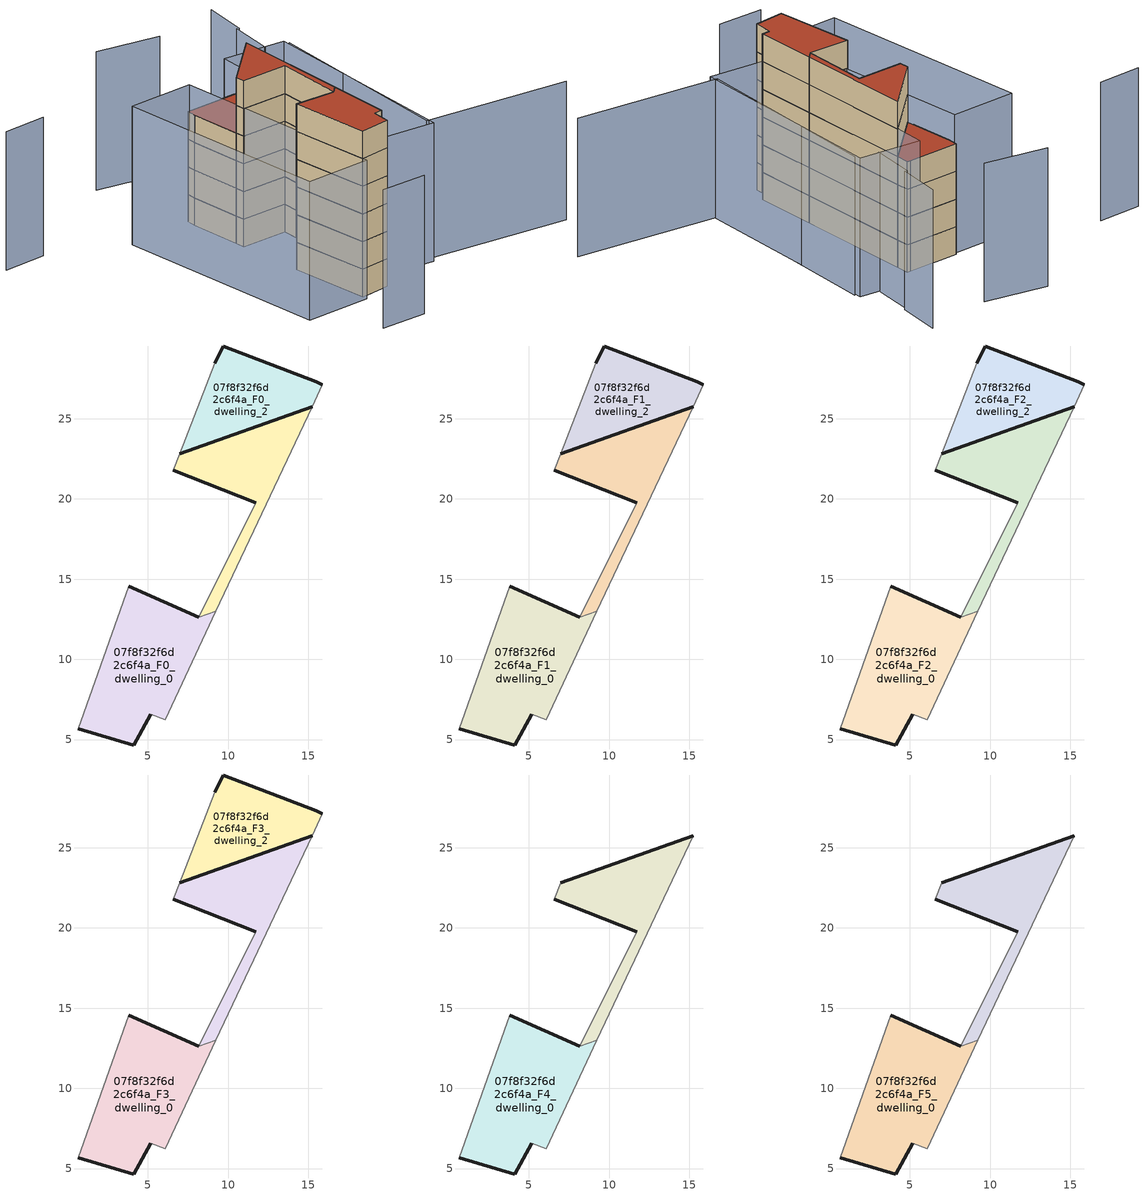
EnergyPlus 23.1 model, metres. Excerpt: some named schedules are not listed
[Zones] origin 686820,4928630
07f8f32f6d2c6f4a_F0_dwelling_0
 floor ground (EU_floor_Construction): 6.07,6.25 9.24,13 8.16,12.61 3.8,14.57 0.65,5.67 4.13,4.66 5.17,6.58 z0
 wall outside (EU_wall_Construction): 5.17,6.58 4.13,4.66 0.65,5.67 / 3.8,14.57 8.16,12.61 z0:3
 wall adiabatic (EU_wall_Construction): 0.65,5.67 3.8,14.57 / 9.24,13 6.07,6.25 5.17,6.58 z0:3
 wall to 07f8f32f6d2c6f4a_F0_dwelling_1 (EU_wall_Construction): 8.16,12.61 9.24,13 z0:3
07f8f32f6d2c6f4a_F0_dwelling_1
 floor ground (EU_floor_Construction): 9.24,13 15.23,25.76 6.97,22.81 6.58,21.78 11.73,19.77 8.16,12.61 z0
 wall outside (EU_wall_Construction): 11.73,19.77 6.58,21.78 / 6.97,22.81 15.23,25.76 z0:3
 wall adiabatic (EU_wall_Construction): 15.23,25.76 9.24,13 / 8.16,12.61 11.73,19.77 / 6.58,21.78 6.97,22.81 z0:3
07f8f32f6d2c6f4a_F0_dwelling_2
 floor ground (EU_floor_Construction): 15.23,25.76 15.88,27.13 15.48,27.31 9.7,29.53 9.16,28.47 6.97,22.81 z0
 wall outside (EU_wall_Construction): 9.16,28.47 9.7,29.53 15.48,27.31 15.88,27.13 / 15.23,25.76 6.97,22.81 z0:3
 wall adiabatic (EU_wall_Construction): 15.88,27.13 15.23,25.76 / 6.97,22.81 9.16,28.47 z0:3
07f8f32f6d2c6f4a_F1_dwelling_0
 floor to 07f8f32f6d2c6f4a_F0_dwelling_0 (EU_floor_Construction): 6.07,6.25 9.24,13 8.16,12.61 3.8,14.57 0.65,5.67 4.13,4.66 5.17,6.58 z3
 wall outside (EU_wall_Construction): 5.17,6.58 4.13,4.66 0.65,5.67 / 3.8,14.57 8.16,12.61 z3:6
 wall adiabatic (EU_wall_Construction): 0.65,5.67 3.8,14.57 / 9.24,13 6.07,6.25 5.17,6.58 z3:6
 wall to 07f8f32f6d2c6f4a_F1_dwelling_1 (EU_wall_Construction): 8.16,12.61 9.24,13 z3:6
07f8f32f6d2c6f4a_F1_dwelling_1
 floor to 07f8f32f6d2c6f4a_F0_dwelling_1 (EU_floor_Construction): 9.24,13 15.23,25.76 6.97,22.81 6.58,21.78 11.73,19.77 8.16,12.61 z3
 wall outside (EU_wall_Construction): 11.73,19.77 6.58,21.78 / 6.97,22.81 15.23,25.76 z3:6
 wall adiabatic (EU_wall_Construction): 15.23,25.76 9.24,13 / 8.16,12.61 11.73,19.77 / 6.58,21.78 6.97,22.81 z3:6
07f8f32f6d2c6f4a_F1_dwelling_2
 floor to 07f8f32f6d2c6f4a_F0_dwelling_2 (EU_floor_Construction): 15.23,25.76 15.88,27.13 15.48,27.31 9.7,29.53 9.16,28.47 6.97,22.81 z3
 wall outside (EU_wall_Construction): 9.16,28.47 9.7,29.53 15.48,27.31 15.88,27.13 / 15.23,25.76 6.97,22.81 z3:6
 wall adiabatic (EU_wall_Construction): 15.88,27.13 15.23,25.76 / 6.97,22.81 9.16,28.47 z3:6
07f8f32f6d2c6f4a_F2_dwelling_0
 floor to 07f8f32f6d2c6f4a_F1_dwelling_0 (EU_floor_Construction): 6.07,6.25 9.24,13 8.16,12.61 3.8,14.57 0.65,5.67 4.13,4.66 5.17,6.58 z6
 wall outside (EU_wall_Construction): 5.17,6.58 4.13,4.66 0.65,5.67 / 3.8,14.57 8.16,12.61 z6:9
 wall adiabatic (EU_wall_Construction): 0.65,5.67 3.8,14.57 / 9.24,13 6.07,6.25 5.17,6.58 z6:9
 wall to 07f8f32f6d2c6f4a_F2_dwelling_1 (EU_wall_Construction): 8.16,12.61 9.24,13 z6:9
07f8f32f6d2c6f4a_F2_dwelling_1
 floor to 07f8f32f6d2c6f4a_F1_dwelling_1 (EU_floor_Construction): 9.24,13 15.23,25.76 6.97,22.81 6.58,21.78 11.73,19.77 8.16,12.61 z6
 wall outside (EU_wall_Construction): 11.73,19.77 6.58,21.78 / 6.97,22.81 15.23,25.76 z6:9
 wall adiabatic (EU_wall_Construction): 15.23,25.76 9.24,13 / 8.16,12.61 11.73,19.77 / 6.58,21.78 6.97,22.81 z6:9
07f8f32f6d2c6f4a_F2_dwelling_2
 floor to 07f8f32f6d2c6f4a_F1_dwelling_2 (EU_floor_Construction): 15.23,25.76 15.88,27.13 15.48,27.31 9.7,29.53 9.16,28.47 6.97,22.81 z6
 wall outside (EU_wall_Construction): 9.16,28.47 9.7,29.53 15.48,27.31 15.88,27.13 / 15.23,25.76 6.97,22.81 z6:9
 wall adiabatic (EU_wall_Construction): 15.88,27.13 15.23,25.76 / 6.97,22.81 9.16,28.47 z6:9
07f8f32f6d2c6f4a_F3_dwelling_0
 floor to 07f8f32f6d2c6f4a_F2_dwelling_0 (EU_floor_Construction): 6.07,6.25 9.24,13 8.16,12.61 3.8,14.57 0.65,5.67 4.13,4.66 5.17,6.58 z9
 wall outside (EU_wall_Construction): 5.17,6.58 4.13,4.66 0.65,5.67 / 3.8,14.57 8.16,12.61 z9:12
 wall adiabatic (EU_wall_Construction): 0.65,5.67 3.8,14.57 / 9.24,13 6.07,6.25 5.17,6.58 z9:12
 wall to 07f8f32f6d2c6f4a_F3_dwelling_1 (EU_wall_Construction): 8.16,12.61 9.24,13 z9:12
07f8f32f6d2c6f4a_F3_dwelling_1
 floor to 07f8f32f6d2c6f4a_F2_dwelling_1 (EU_floor_Construction): 9.24,13 15.23,25.76 6.97,22.81 6.58,21.78 11.73,19.77 8.16,12.61 z9
 wall outside (EU_wall_Construction): 11.73,19.77 6.58,21.78 / 6.97,22.81 15.23,25.76 z9:12
 wall adiabatic (EU_wall_Construction): 15.23,25.76 9.24,13 / 8.16,12.61 11.73,19.77 / 6.58,21.78 6.97,22.81 z9:12
07f8f32f6d2c6f4a_F3_dwelling_2
 floor to 07f8f32f6d2c6f4a_F2_dwelling_2 (EU_floor_Construction): 15.23,25.76 15.88,27.13 15.48,27.31 9.7,29.53 9.16,28.47 6.97,22.81 z9
 wall outside (EU_wall_Construction): 9.16,28.47 9.7,29.53 15.48,27.31 15.88,27.13 / 15.23,25.76 6.97,22.81 z9:12
 wall adiabatic (EU_wall_Construction): 15.88,27.13 15.23,25.76 / 6.97,22.81 9.16,28.47 z9:12
 roof outside (EU_roof_Construction): 15.48,27.31 15.88,27.13 15.23,25.76 6.97,22.81 9.16,28.47 9.7,29.53 z12
07f8f32f6d2c6f4a_F4_dwelling_0
 floor to 07f8f32f6d2c6f4a_F3_dwelling_0 (EU_floor_Construction): 6.07,6.25 9.24,13 8.16,12.61 3.8,14.57 0.65,5.67 4.13,4.66 5.17,6.58 z12
 wall outside (EU_wall_Construction): 5.17,6.58 4.13,4.66 0.65,5.67 / 3.8,14.57 8.16,12.61 z12:15
 wall adiabatic (EU_wall_Construction): 0.65,5.67 3.8,14.57 / 9.24,13 6.07,6.25 5.17,6.58 z12:15
 wall to 07f8f32f6d2c6f4a_F4_dwelling_1 (EU_wall_Construction): 8.16,12.61 9.24,13 z12:15
07f8f32f6d2c6f4a_F4_dwelling_1
 floor to 07f8f32f6d2c6f4a_F3_dwelling_1 (EU_floor_Construction): 9.24,13 15.23,25.76 6.97,22.81 6.58,21.78 11.73,19.77 8.16,12.61 z12
 wall outside (EU_wall_Construction): 6.97,22.81 15.23,25.76 / 11.73,19.77 6.58,21.78 z12:15
 wall adiabatic (EU_wall_Construction): 15.23,25.76 9.24,13 / 8.16,12.61 11.73,19.77 / 6.58,21.78 6.97,22.81 z12:15
07f8f32f6d2c6f4a_F5_dwelling_0
 floor to 07f8f32f6d2c6f4a_F4_dwelling_0 (EU_floor_Construction): 6.07,6.25 9.24,13 8.16,12.61 3.8,14.57 0.65,5.67 4.13,4.66 5.17,6.58 z15
 wall outside (EU_wall_Construction): 5.17,6.58 4.13,4.66 0.65,5.67 / 3.8,14.57 8.16,12.61 z15:18
 wall adiabatic (EU_wall_Construction): 0.65,5.67 3.8,14.57 / 9.24,13 6.07,6.25 5.17,6.58 z15:18
 wall to 07f8f32f6d2c6f4a_F5_dwelling_1 (EU_wall_Construction): 8.16,12.61 9.24,13 z15:18
 roof outside (EU_roof_Construction): 9.24,13 6.07,6.25 5.17,6.58 4.13,4.66 0.65,5.67 3.8,14.57 8.16,12.61 z18
07f8f32f6d2c6f4a_F5_dwelling_1
 floor to 07f8f32f6d2c6f4a_F4_dwelling_1 (EU_floor_Construction): 9.24,13 15.23,25.76 6.97,22.81 6.58,21.78 11.73,19.77 8.16,12.61 z15
 wall outside (EU_wall_Construction): 6.97,22.81 15.23,25.76 / 11.73,19.77 6.58,21.78 z15:18
 wall adiabatic (EU_wall_Construction): 15.23,25.76 9.24,13 / 8.16,12.61 11.73,19.77 / 6.58,21.78 6.97,22.81 z15:18
 roof outside (EU_roof_Construction): 15.23,25.76 9.24,13 8.16,12.61 11.73,19.77 6.58,21.78 6.97,22.81 z18
shading: 26.84,-3.9 11.94,4.18 / 11.94,4.18 23.19,24.94 / 21.13,26.59 23.99,31.16 / 24.3,31.02 27.17,35.54 / -5.39,0.43 -0.39,-1.63 / -4.19,38.66 -9.07,40.38 / 19.02,37.2 12.75,41.14 / 23.36,25.61 11.76,3.29 / 11.76,3.29 5.24,6.68 / 5.24,6.68 16.85,28.99 / 16.85,28.99 23.36,25.61 / 9.44,29.23 0.45,5.14 / 0.45,5.14 -6.82,7.85 / -6.82,7.85 2.18,31.94 / 2.18,31.94 9.44,29.23 z0:15
[Building]
EU S2 Campaign: North Axis=0; Terrain=City; Solar Distribution=FullExterior
[Site:Location]
Bologna: Latitude=44.5; Longitude=11.25; Time Zone=1; Elevation=37
[SizingPeriod:WeatherFileDays]
AnnualSizingPeriod: Begin Month=1; Begin Day of Month=1; End Month=12; End Day of Month=31; Day of Week for Start Day=Monday; Use Weather File Daylight Saving Period=No; Use Weather File Rain and Snow Indicators=No
[MATERIAL]
EU_InternalMass_Material: Roughness=MediumRough; Thickness=0.1; Conductivity=1; Density=1800; Specific Heat=900; Thermal Absorptance=0.9; Solar Absorptance=0.7; Visible Absorptance=0.7
[MATERIAL:NOMASS] Roughness=MediumRough; Thermal Absorptance=0.9; Solar Absorptance=0.7; Visible Absorptance=0.7
Name | Thermal Resistance
EU_wall_NoMass | 0.905828
EU_roof_NoMass | 0.37593
EU_floor_NoMass | 0.67114
[CONSTRUCTION]
EU_wall_Construction: EU_wall_NoMass
EU_roof_Construction: EU_roof_NoMass
EU_floor_Construction: EU_floor_NoMass
EU_InternalMass_Construction: EU_InternalMass_Material
[ZONE] Type=1; Multiplier=1; Ceiling Height=autocalculate; Floor Area=autocalculate; Part of Total Floor Area=Yes
Name | Volume
07f8f32f6d2c6f4a_F0_dwelling_0 | 134.568
07f8f32f6d2c6f4a_F1_dwelling_0; 07f8f32f6d2c6f4a_F2_dwelling_0; 07f8f32f6d2c6f4a_F3_dwelling_0; 07f8f32f6d2c6f4a_F4_dwelling_0; 07f8f32f6d2c6f4a_F5_dwelling_0 | 134.569
07f8f32f6d2c6f4a_F0_dwelling_1 | 90.5632
07f8f32f6d2c6f4a_F1_dwelling_1; 07f8f32f6d2c6f4a_F2_dwelling_1; 07f8f32f6d2c6f4a_F3_dwelling_1; 07f8f32f6d2c6f4a_F4_dwelling_1; 07f8f32f6d2c6f4a_F5_dwelling_1 | 90.5603
07f8f32f6d2c6f4a_F0_dwelling_2 | 87.6255
07f8f32f6d2c6f4a_F1_dwelling_2; 07f8f32f6d2c6f4a_F2_dwelling_2; 07f8f32f6d2c6f4a_F3_dwelling_2 | 87.6248
[INTERNALMASS] Construction=EU_InternalMass_Construction
Name | Zone or ZoneList | Surface Area
07f8f32f6d2c6f4a_F0_dwelling_0_EU_InternalMass | 07f8f32f6d2c6f4a_F0_dwelling_0 | 44.854
07f8f32f6d2c6f4a_F0_dwelling_1_EU_InternalMass | 07f8f32f6d2c6f4a_F0_dwelling_1 | 30.1874
07f8f32f6d2c6f4a_F0_dwelling_2_EU_InternalMass | 07f8f32f6d2c6f4a_F0_dwelling_2 | 29.2083
07f8f32f6d2c6f4a_F1_dwelling_0_EU_InternalMass | 07f8f32f6d2c6f4a_F1_dwelling_0 | 44.854
07f8f32f6d2c6f4a_F1_dwelling_1_EU_InternalMass | 07f8f32f6d2c6f4a_F1_dwelling_1 | 30.1874
07f8f32f6d2c6f4a_F1_dwelling_2_EU_InternalMass | 07f8f32f6d2c6f4a_F1_dwelling_2 | 29.2083
07f8f32f6d2c6f4a_F2_dwelling_0_EU_InternalMass | 07f8f32f6d2c6f4a_F2_dwelling_0 | 44.854
07f8f32f6d2c6f4a_F2_dwelling_1_EU_InternalMass | 07f8f32f6d2c6f4a_F2_dwelling_1 | 30.1874
07f8f32f6d2c6f4a_F2_dwelling_2_EU_InternalMass | 07f8f32f6d2c6f4a_F2_dwelling_2 | 29.2083
07f8f32f6d2c6f4a_F3_dwelling_0_EU_InternalMass | 07f8f32f6d2c6f4a_F3_dwelling_0 | 44.854
07f8f32f6d2c6f4a_F3_dwelling_1_EU_InternalMass | 07f8f32f6d2c6f4a_F3_dwelling_1 | 30.1874
07f8f32f6d2c6f4a_F3_dwelling_2_EU_InternalMass | 07f8f32f6d2c6f4a_F3_dwelling_2 | 29.2083
07f8f32f6d2c6f4a_F4_dwelling_0_EU_InternalMass | 07f8f32f6d2c6f4a_F4_dwelling_0 | 47.6359
07f8f32f6d2c6f4a_F4_dwelling_1_EU_InternalMass | 07f8f32f6d2c6f4a_F4_dwelling_1 | 56.6086
07f8f32f6d2c6f4a_F5_dwelling_0_EU_InternalMass | 07f8f32f6d2c6f4a_F5_dwelling_0 | 47.6359
07f8f32f6d2c6f4a_F5_dwelling_1_EU_InternalMass | 07f8f32f6d2c6f4a_F5_dwelling_1 | 56.6086
[OTHEREQUIPMENT] Fuel Type=Electricity; Design Level Calculation Method=Watts/Area; Power per Zone Floor Area=1; Fraction Latent=0; Fraction Radiant=0; Fraction Lost=0; Carbon Dioxide Generation Rate=0; EndUse Subcategory=EU_Step8_InternalGains
Name | Zone or ZoneList or Space or SpaceList | Schedule
EU_Step8_InternalGain_07f8f32f6d2c6f4a_F0_dwelling_0_f000 | 07f8f32f6d2c6f4a_F0_dwelling_0 | EU_Step8_GainSchedule_07f8f32f6d2c6f4a_F0_dwelling_0_f000
EU_Step8_InternalGain_07f8f32f6d2c6f4a_F0_dwelling_1_f000 | 07f8f32f6d2c6f4a_F0_dwelling_1 | EU_Step8_GainSchedule_07f8f32f6d2c6f4a_F0_dwelling_1_f000
EU_Step8_InternalGain_07f8f32f6d2c6f4a_F0_dwelling_2_f000 | 07f8f32f6d2c6f4a_F0_dwelling_2 | EU_Step8_GainSchedule_07f8f32f6d2c6f4a_F0_dwelling_2_f000
EU_Step8_InternalGain_07f8f32f6d2c6f4a_F1_dwelling_0_f000 | 07f8f32f6d2c6f4a_F1_dwelling_0 | EU_Step8_GainSchedule_07f8f32f6d2c6f4a_F1_dwelling_0_f000
EU_Step8_InternalGain_07f8f32f6d2c6f4a_F1_dwelling_1_f000 | 07f8f32f6d2c6f4a_F1_dwelling_1 | EU_Step8_GainSchedule_07f8f32f6d2c6f4a_F1_dwelling_1_f000
EU_Step8_InternalGain_07f8f32f6d2c6f4a_F1_dwelling_2_f000 | 07f8f32f6d2c6f4a_F1_dwelling_2 | EU_Step8_GainSchedule_07f8f32f6d2c6f4a_F1_dwelling_2_f000
EU_Step8_InternalGain_07f8f32f6d2c6f4a_F2_dwelling_0_f000 | 07f8f32f6d2c6f4a_F2_dwelling_0 | EU_Step8_GainSchedule_07f8f32f6d2c6f4a_F2_dwelling_0_f000
EU_Step8_InternalGain_07f8f32f6d2c6f4a_F2_dwelling_1_f000 | 07f8f32f6d2c6f4a_F2_dwelling_1 | EU_Step8_GainSchedule_07f8f32f6d2c6f4a_F2_dwelling_1_f000
EU_Step8_InternalGain_07f8f32f6d2c6f4a_F2_dwelling_2_f000 | 07f8f32f6d2c6f4a_F2_dwelling_2 | EU_Step8_GainSchedule_07f8f32f6d2c6f4a_F2_dwelling_2_f000
EU_Step8_InternalGain_07f8f32f6d2c6f4a_F3_dwelling_0_f000 | 07f8f32f6d2c6f4a_F3_dwelling_0 | EU_Step8_GainSchedule_07f8f32f6d2c6f4a_F3_dwelling_0_f000
EU_Step8_InternalGain_07f8f32f6d2c6f4a_F3_dwelling_1_f000 | 07f8f32f6d2c6f4a_F3_dwelling_1 | EU_Step8_GainSchedule_07f8f32f6d2c6f4a_F3_dwelling_1_f000
EU_Step8_InternalGain_07f8f32f6d2c6f4a_F3_dwelling_2_f000 | 07f8f32f6d2c6f4a_F3_dwelling_2 | EU_Step8_GainSchedule_07f8f32f6d2c6f4a_F3_dwelling_2_f000
EU_Step8_InternalGain_07f8f32f6d2c6f4a_F4_dwelling_0_f000 | 07f8f32f6d2c6f4a_F4_dwelling_0 | EU_Step8_GainSchedule_07f8f32f6d2c6f4a_F4_dwelling_0_f000
EU_Step8_InternalGain_07f8f32f6d2c6f4a_F4_dwelling_1_f000 | 07f8f32f6d2c6f4a_F4_dwelling_1 | EU_Step8_GainSchedule_07f8f32f6d2c6f4a_F4_dwelling_1_f000
EU_Step8_InternalGain_07f8f32f6d2c6f4a_F5_dwelling_0_f000 | 07f8f32f6d2c6f4a_F5_dwelling_0 | EU_Step8_GainSchedule_07f8f32f6d2c6f4a_F5_dwelling_0_f000
EU_Step8_InternalGain_07f8f32f6d2c6f4a_F5_dwelling_1_f000 | 07f8f32f6d2c6f4a_F5_dwelling_1 | EU_Step8_GainSchedule_07f8f32f6d2c6f4a_F5_dwelling_1_f000
[ZONEVENTILATION:DESIGNFLOWRATE] Schedule=EU_AlwaysOn; Design Flow Rate Calculation Method=AirChanges/Hour; Air Changes per Hour=0.73129; Ventilation Type=Natural; Fan Pressure Rise=0; Fan Total Efficiency=1; Constant Term Coefficient=1; Temperature Term Coefficient=0; Velocity Term Coefficient=0; Velocity Squared Term Coefficient=0; Minimum Indoor Temperature=-100; Maximum Indoor Temperature=100; Delta Temperature=-100; Minimum Outdoor Temperature=-100; Maximum Outdoor Temperature=100; Maximum Wind Speed=40
Name | Zone or ZoneList or Space or SpaceList
EU_ConstantAir_07f8f32f6d2c6f4a_F0_dwelling_0 | 07f8f32f6d2c6f4a_F0_dwelling_0
EU_ConstantAir_07f8f32f6d2c6f4a_F0_dwelling_1 | 07f8f32f6d2c6f4a_F0_dwelling_1
EU_ConstantAir_07f8f32f6d2c6f4a_F0_dwelling_2 | 07f8f32f6d2c6f4a_F0_dwelling_2
EU_ConstantAir_07f8f32f6d2c6f4a_F1_dwelling_0 | 07f8f32f6d2c6f4a_F1_dwelling_0
EU_ConstantAir_07f8f32f6d2c6f4a_F1_dwelling_1 | 07f8f32f6d2c6f4a_F1_dwelling_1
EU_ConstantAir_07f8f32f6d2c6f4a_F1_dwelling_2 | 07f8f32f6d2c6f4a_F1_dwelling_2
EU_ConstantAir_07f8f32f6d2c6f4a_F2_dwelling_0 | 07f8f32f6d2c6f4a_F2_dwelling_0
EU_ConstantAir_07f8f32f6d2c6f4a_F2_dwelling_1 | 07f8f32f6d2c6f4a_F2_dwelling_1
EU_ConstantAir_07f8f32f6d2c6f4a_F2_dwelling_2 | 07f8f32f6d2c6f4a_F2_dwelling_2
EU_ConstantAir_07f8f32f6d2c6f4a_F3_dwelling_0 | 07f8f32f6d2c6f4a_F3_dwelling_0
EU_ConstantAir_07f8f32f6d2c6f4a_F3_dwelling_1 | 07f8f32f6d2c6f4a_F3_dwelling_1
EU_ConstantAir_07f8f32f6d2c6f4a_F3_dwelling_2 | 07f8f32f6d2c6f4a_F3_dwelling_2
EU_ConstantAir_07f8f32f6d2c6f4a_F4_dwelling_0 | 07f8f32f6d2c6f4a_F4_dwelling_0
EU_ConstantAir_07f8f32f6d2c6f4a_F4_dwelling_1 | 07f8f32f6d2c6f4a_F4_dwelling_1
EU_ConstantAir_07f8f32f6d2c6f4a_F5_dwelling_0 | 07f8f32f6d2c6f4a_F5_dwelling_0
EU_ConstantAir_07f8f32f6d2c6f4a_F5_dwelling_1 | 07f8f32f6d2c6f4a_F5_dwelling_1
[HVACTEMPLATE:THERMOSTAT] Constant Heating Setpoint=20; Constant Cooling Setpoint=50
EU_HeatOnly_07f8f32f6d2c6f4a_F0_dwelling_0; EU_HeatOnly_07f8f32f6d2c6f4a_F0_dwelling_1; EU_HeatOnly_07f8f32f6d2c6f4a_F0_dwelling_2; EU_HeatOnly_07f8f32f6d2c6f4a_F1_dwelling_0; EU_HeatOnly_07f8f32f6d2c6f4a_F1_dwelling_1; EU_HeatOnly_07f8f32f6d2c6f4a_F1_dwelling_2; EU_HeatOnly_07f8f32f6d2c6f4a_F2_dwelling_0; EU_HeatOnly_07f8f32f6d2c6f4a_F2_dwelling_1; EU_HeatOnly_07f8f32f6d2c6f4a_F2_dwelling_2; EU_HeatOnly_07f8f32f6d2c6f4a_F3_dwelling_0; EU_HeatOnly_07f8f32f6d2c6f4a_F3_dwelling_1; EU_HeatOnly_07f8f32f6d2c6f4a_F3_dwelling_2; EU_HeatOnly_07f8f32f6d2c6f4a_F4_dwelling_0; EU_HeatOnly_07f8f32f6d2c6f4a_F4_dwelling_1; EU_HeatOnly_07f8f32f6d2c6f4a_F5_dwelling_0; EU_HeatOnly_07f8f32f6d2c6f4a_F5_dwelling_1
